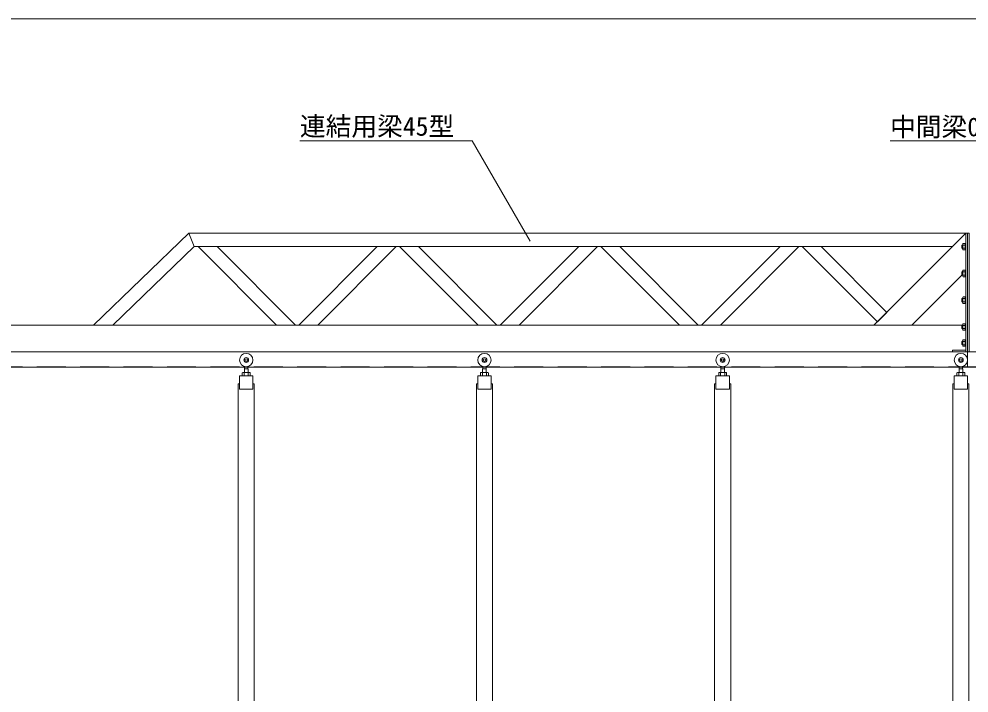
# Model space of a CAD drawing. Units: millimetres, scale not verified. Extents: x -10075 to 10075, y -16938 to 16938.
# Drawn here: x -7365 to -3819, y 9351 to 11868 of the extents above; entities that cross this region are included whole.
import ezdxf
from ezdxf.enums import TextEntityAlignment as Align

# ---------------------------------------------------------------- set-up
doc = ezdxf.new("R2010")
doc.units = ezdxf.units.MM
doc.header["$LTSCALE"] = 90
doc.linetypes.add('DASHED1', pattern=[1.8, 1.2, -0.6])
for name, color, linetype, lineweight in [('0-6_ﾎﾞﾙﾄ類', 134, 'Continuous', 18), ('0-C_寸法', 134, 'Continuous', 18), ('1-1_中央走行棒', 134, 'Continuous', 18), ('1-4_中間梁09', 134, 'Continuous', 18), ('1-B_文字', 134, 'Continuous', 18), ('2-2_連結用梁45', 134, 'Continuous', 18)]:
    doc.layers.add(name, color=color, linetype=linetype, lineweight=lineweight)
doc.styles.add('ＭＳ ゴシック', font='')
doc.styles.get('ＭＳ ゴシック').set_extended_font_data('MS Gothic')

msp = doc.modelspace()

# ---------------------------------------------------------------- linework, layer by layer
at = {"layer": '0-6_ﾎﾞﾙﾄ類'}
for p, q in [((-3842.46, 11028), (-3840.84, 11029.63)), ((-3842.46, 11007), (-3842.46, 11028)), ((-3843.86, 11024.5), (-3845.86, 11022.5)), ((-3845.86, 11012.5), (-3845.86, 11022.5)), ((-3843.86, 11010.5), (-3845.86, 11012.5)), ((-3842.46, 11023.3), (-3845.06, 11023.3)), ((-3842.46, 11011.7), (-3845.06, 11011.7)), ((-3843.86, 11010.5), (-3843.86, 11024.5)), ((-3842.46, 11024.5), (-3843.86, 11024.5)), ((-3842.46, 11010.5), (-3843.86, 11010.5)), ((-3842.46, 11007), (-3840.84, 11005.38)), ((-3840.84, 11023.56), (-3833.46, 11023.56)), ((-3840.84, 11011.44), (-3833.46, 11011.44)), ((-3843.86, 10924.5), (-3845.86, 10922.5)), ((-3845.86, 10912.5), (-3845.86, 10922.5)), ((-3842.46, 10923.3), (-3845.06, 10923.3)), ((-3843.86, 10910.5), (-3843.86, 10924.5)), ((-3842.46, 10924.5), (-3843.86, 10924.5)), ((-3842.46, 10928), (-3840.84, 10929.63)), ((-3842.46, 10907), (-3842.46, 10928)), ((-3840.84, 10923.56), (-3833.46, 10923.56)), ((-3843.86, 10910.5), (-3845.86, 10912.5)), ((-3842.46, 10911.7), (-3845.06, 10911.7)), ((-3842.46, 10910.5), (-3843.86, 10910.5)), ((-3842.46, 10907), (-3840.84, 10905.37)), ((-3840.84, 10911.44), (-3833.46, 10911.44)), ((-3843.86, 10824.5), (-3845.86, 10822.5)), ((-3845.86, 10812.5), (-3845.86, 10822.5)), ((-3842.46, 10823.3), (-3845.06, 10823.3)), ((-3843.86, 10810.5), (-3843.86, 10824.5)), ((-3842.46, 10824.5), (-3843.86, 10824.5)), ((-3842.46, 10828), (-3840.84, 10829.63)), ((-3842.46, 10807), (-3842.46, 10828)), ((-3840.84, 10823.56), (-3833.46, 10823.56)), ((-3843.86, 10810.5), (-3845.86, 10812.5)), ((-3842.46, 10811.7), (-3845.06, 10811.7)), ((-3842.46, 10810.5), (-3843.86, 10810.5)), ((-3842.46, 10807), (-3840.84, 10805.37)), ((-3840.84, 10811.44), (-3833.46, 10811.44)), ((-3843.86, 10724.5), (-3845.86, 10722.5)), ((-3845.86, 10712.5), (-3845.86, 10722.5)), ((-3843.86, 10710.5), (-3845.86, 10712.5)), ((-3842.46, 10723.3), (-3845.06, 10723.3)), ((-3842.46, 10711.7), (-3845.06, 10711.7)), ((-3843.86, 10710.5), (-3843.86, 10724.5)), ((-3842.46, 10724.5), (-3843.86, 10724.5)), ((-3842.46, 10710.5), (-3843.86, 10710.5)), ((-3842.46, 10728), (-3840.84, 10729.62)), ((-3842.46, 10707), (-3842.46, 10728)), ((-3842.46, 10707), (-3840.84, 10705.37)), ((-3840.84, 10723.56), (-3833.46, 10723.56)), ((-3840.84, 10711.44), (-3833.46, 10711.44)), ((-3843.86, 10664.5), (-3845.86, 10662.5)), ((-3845.86, 10652.5), (-3845.86, 10662.5)), ((-3843.86, 10650.5), (-3845.86, 10652.5)), ((-3842.46, 10663.3), (-3845.06, 10663.3)), ((-3842.46, 10651.7), (-3845.06, 10651.7)), ((-3843.86, 10650.5), (-3843.86, 10664.5)), ((-3842.46, 10664.5), (-3843.86, 10664.5)), ((-3842.46, 10650.5), (-3843.86, 10650.5)), ((-3842.46, 10668), (-3840.84, 10669.63)), ((-3842.46, 10647), (-3842.46, 10668)), ((-3842.46, 10647), (-3840.84, 10645.38)), ((-3840.84, 10663.56), (-3833.46, 10663.56)), ((-3840.84, 10651.44), (-3833.46, 10651.44))]:
    msp.add_line(p, q, dxfattribs=at)
for points in [[(-3840.84, 11029.63), (-3833.46, 11029.63), (-3833.46, 11005.38), (-3840.84, 11005.38)], [(-3840.84, 10929.63), (-3833.46, 10929.63), (-3833.46, 10905.37), (-3840.84, 10905.37)], [(-3840.84, 10829.63), (-3833.46, 10829.63), (-3833.46, 10805.37), (-3840.84, 10805.37)], [(-3840.84, 10729.62), (-3833.46, 10729.62), (-3833.46, 10705.37), (-3840.84, 10705.37)], [(-3840.84, 10669.63), (-3833.46, 10669.63), (-3833.46, 10645.38), (-3840.84, 10645.38)]]:
    msp.add_lwpolyline(points, dxfattribs=at)
for points in [[(-3833.46, 11006.5), (-3833.46, 11028.5), (-3831.16, 11028.5), (-3831.16, 11006.5)], [(-3833.46, 10906.5), (-3833.46, 10928.5), (-3831.16, 10928.5), (-3831.16, 10906.5)], [(-3833.46, 10806.5), (-3833.46, 10828.5), (-3831.16, 10828.5), (-3831.16, 10806.5)], [(-3833.46, 10706.5), (-3833.46, 10728.5), (-3831.16, 10728.5), (-3831.16, 10706.5)], [(-3833.46, 10646.5), (-3833.46, 10668.5), (-3831.16, 10668.5), (-3831.16, 10646.5)]]:
    msp.add_lwpolyline(points, close=True, dxfattribs=at)
for centre, radius, start, end in [((-3837.81, 11026.59), 4.28, 135, 225), ((-3830.34, 11017.5), 12.12, 150, 210), ((-3837.81, 11008.4), 4.28, 135, 225), ((-3830.34, 10917.5), 12.12, 150, 210), ((-3837.81, 10926.59), 4.28, 135, 225), ((-3837.81, 10908.4), 4.28, 135, 225), ((-3830.34, 10817.5), 12.12, 150, 210), ((-3837.81, 10826.6), 4.28, 135, 225), ((-3837.81, 10808.41), 4.28, 135, 225), ((-3830.34, 10717.5), 12.12, 150, 210), ((-3837.81, 10726.6), 4.28, 135, 225), ((-3837.81, 10708.41), 4.28, 135, 225), ((-3830.34, 10657.5), 12.12, 150, 210), ((-3837.81, 10666.59), 4.28, 135, 225), ((-3837.81, 10648.4), 4.28, 135, 225)]:
    msp.add_arc(centre, radius, start, end, dxfattribs=at)
at = {"layer": '0-C_寸法'}
msp.add_line((-8270.16, 11867.5), (1519.84, 11867.5), dxfattribs=at)
at = {"layer": '1-1_中央走行棒'}
for p, q in [((-6522.91, 10561.1), (-6522.91, 10569.9)), ((-6510.41, 10561.1), (-6510.41, 10569.9)), ((-5633.91, 10561.1), (-5633.91, 10569.9)), ((-5621.41, 10561.1), (-5621.41, 10569.9)), ((-4744.91, 10561.1), (-4744.91, 10569.9)), ((-4732.41, 10561.1), (-4732.41, 10569.9)), ((-3855.91, 10561.1), (-3855.91, 10569.9)), ((-3843.41, 10561.1), (-3843.41, 10569.9)), ((-6527.79, 10548.06), (-6505.53, 10548.06)), ((-6527.79, 10548.06), (-6524.16, 10548.06)), ((-6524.6, 10548.06), (-6524.6, 10548.1)), ((-6524.16, 10546.06), (-6524.16, 10535.06)), ((-6523.36, 10548.06), (-6523.36, 10561.1)), ((-6509.96, 10548.06), (-6509.96, 10561.1)), ((-6509.16, 10548.06), (-6505.53, 10548.06)), ((-6509.16, 10546.06), (-6509.16, 10535.06)), ((-6508.73, 10548.06), (-6508.73, 10548.1)), ((-5638.79, 10548.06), (-5616.54, 10548.06)), ((-5638.79, 10548.06), (-5635.16, 10548.06)), ((-5635.6, 10548.06), (-5635.6, 10548.1)), ((-5635.16, 10546.06), (-5635.16, 10535.06)), ((-5634.36, 10548.06), (-5634.36, 10561.1)), ((-5620.96, 10548.06), (-5620.96, 10561.1)), ((-5620.16, 10548.06), (-5616.54, 10548.06)), ((-5620.16, 10546.06), (-5620.16, 10535.06)), ((-5619.73, 10548.06), (-5619.73, 10548.1)), ((-4749.79, 10548.06), (-4727.54, 10548.06)), ((-4749.79, 10548.06), (-4746.16, 10548.06)), ((-4746.6, 10548.06), (-4746.6, 10548.1)), ((-4746.16, 10546.06), (-4746.16, 10535.06)), ((-4745.36, 10548.06), (-4745.36, 10561.1)), ((-4731.96, 10548.06), (-4731.96, 10561.1)), ((-4731.16, 10548.06), (-4727.54, 10548.06)), ((-4731.16, 10546.06), (-4731.16, 10535.06)), ((-4730.72, 10548.06), (-4730.72, 10548.1)), ((-3860.78, 10548.06), (-3838.54, 10548.06)), ((-3860.78, 10548.06), (-3857.16, 10548.06)), ((-3857.6, 10548.06), (-3857.6, 10548.1)), ((-3857.16, 10546.06), (-3857.16, 10535.06)), ((-3856.37, 10548.06), (-3856.37, 10561.1)), ((-3842.96, 10548.06), (-3842.96, 10561.1)), ((-3842.16, 10548.06), (-3838.54, 10548.06)), ((-3842.16, 10546.06), (-3842.16, 10535.06)), ((-3841.72, 10548.06), (-3841.72, 10548.1))]:
    msp.add_line(p, q, dxfattribs=at)
for points in [[(-6541.66, 10485.06), (-6491.66, 10485.06), (-6491.66, 10535.06), (-6541.66, 10535.06)], [(-5652.66, 10485.06), (-5602.66, 10485.06), (-5602.66, 10535.06), (-5652.66, 10535.06)], [(-4763.66, 10485.06), (-4713.66, 10485.06), (-4713.66, 10535.06), (-4763.66, 10535.06)], [(-3874.66, 10485.06), (-3824.66, 10485.06), (-3824.66, 10535.06), (-3874.66, 10535.06)]]:
    msp.add_lwpolyline(points, close=True, dxfattribs=at)
for points in [[(-6501.91, 10546.06), (-6501.91, 10535.06), (-6531.41, 10535.06), (-6531.41, 10546.06)], [(-6524.6, 10548.1), (-6523.66, 10548.1), (-6523.66, 10561.1), (-6516.66, 10561.1)], [(-6508.73, 10548.1), (-6509.66, 10548.1), (-6509.66, 10561.1), (-6516.66, 10561.1)], [(-5612.91, 10546.06), (-5612.91, 10535.06), (-5642.41, 10535.06), (-5642.41, 10546.06)], [(-5635.6, 10548.1), (-5634.66, 10548.1), (-5634.66, 10561.1), (-5627.66, 10561.1)], [(-5619.73, 10548.1), (-5620.66, 10548.1), (-5620.66, 10561.1), (-5627.66, 10561.1)], [(-4723.91, 10546.06), (-4723.91, 10535.06), (-4753.41, 10535.06), (-4753.41, 10546.06)], [(-4746.6, 10548.1), (-4745.66, 10548.1), (-4745.66, 10561.1), (-4738.66, 10561.1)], [(-4730.72, 10548.1), (-4731.66, 10548.1), (-4731.66, 10561.1), (-4738.66, 10561.1)], [(-3834.91, 10546.06), (-3834.91, 10535.06), (-3864.41, 10535.06), (-3864.41, 10546.06)], [(-3857.6, 10548.1), (-3856.66, 10548.1), (-3856.66, 10561.1), (-3849.66, 10561.1)], [(-3841.72, 10548.1), (-3842.66, 10548.1), (-3842.66, 10561.1), (-3849.66, 10561.1)], [(-6541.66, 10505.06), (-6546.66, 10505.06), (-6546.66, 9173.06)], [(-6486.66, 9173.06), (-6486.66, 10505.06), (-6491.66, 10505.06)], [(-5652.66, 10505.06), (-5657.66, 10505.06), (-5657.66, 9173.06)], [(-5597.66, 9173.06), (-5597.66, 10505.06), (-5602.66, 10505.06)], [(-4763.66, 10505.06), (-4768.66, 10505.06), (-4768.66, 9173.06)], [(-4708.66, 9173.06), (-4708.66, 10505.06), (-4713.66, 10505.06)], [(-3874.66, 10505.06), (-3879.66, 10505.06), (-3879.66, 9173.06)], [(-3819.66, 9173.06), (-3819.66, 10505.06), (-3824.66, 10505.06)]]:
    msp.add_lwpolyline(points, dxfattribs=at)
for centre, radius in [((-6516.66, 10594.1), 25), ((-6516.66, 10594.1), 9), ((-5627.66, 10594.1), 25), ((-5627.66, 10594.1), 9), ((-4738.66, 10594.1), 25), ((-4738.66, 10594.1), 9), ((-3849.66, 10594.1), 25), ((-3849.66, 10594.1), 9), ((-6516.66, 10594.1), 5), ((-5627.66, 10594.1), 5), ((-4738.66, 10594.1), 5), ((-3849.66, 10594.1), 5)]:
    msp.add_circle(centre, radius, dxfattribs=at)
for centre, radius, start, end in [((-6527.79, 10543.78), 4.28, 32.227, 147.773), ((-6516.66, 10533), 15.07, 60.137, 119.863), ((-6505.53, 10543.78), 4.28, 32.227, 147.773), ((-5638.79, 10543.78), 4.28, 32.227, 147.773), ((-5627.66, 10533), 15.07, 60.137, 119.863), ((-5616.54, 10543.78), 4.28, 32.227, 147.773), ((-4749.79, 10543.78), 4.28, 32.227, 147.773), ((-4738.66, 10533), 15.07, 60.137, 119.863), ((-4727.54, 10543.78), 4.28, 32.227, 147.773), ((-3860.78, 10543.78), 4.28, 32.227, 147.773), ((-3849.66, 10533), 15.07, 60.137, 119.863), ((-3838.54, 10543.78), 4.28, 32.227, 147.773)]:
    msp.add_arc(centre, radius, start, end, dxfattribs=at)
at = {"layer": '1-4_中間梁09', "linetype": 'DASHED1'}
msp.add_line((-2925.16, 10569.1), (-3825.16, 10569.1), dxfattribs=at)
at = {"layer": '1-4_中間梁09'}
for points in [[(-3825.16, 10624.5), (-3819.16, 10624.5), (-3819.16, 11067.5), (-3825.16, 11067.5)], [(-3825.16, 10567.5), (-2925.16, 10567.5), (-2925.16, 10624.5), (-3825.16, 10624.5)]]:
    msp.add_lwpolyline(points, close=True, dxfattribs=at)
at = {"layer": '1-B_文字'}
for p, q in [((-6316.28, 11412.5), (-5673.73, 11412.5)), ((-4113.96, 11412.5), (-3589.46, 11412.5))]:
    msp.add_line(p, q, dxfattribs=at)
msp.add_lwpolyline([(-5457.05, 11038.18), (-5673.16, 11412.5), (-5673.52, 11412.5)], dxfattribs=at)
at = {"layer": '2-2_連結用梁45'}
for p, q in [((-6731.16, 11067.5), (-7086.35, 10724.5)), ((-6731.16, 11067.5), (-3831.16, 11067.5)), ((-6731.16, 11067.5), (-6710.96, 11017.5)), ((-6710.96, 11017.5), (-7014.37, 10724.5)), ((-3881.16, 11017.5), (-6710.96, 11017.5)), ((-6625.42, 11017.5), (-6696.14, 11017.5)), ((-6403.14, 10724.5), (-6696.14, 11017.5)), ((-6332.43, 10724.5), (-6625.42, 11017.5)), ((-6320.42, 10724.5), (-6027.43, 11017.5)), ((-6249.72, 10724.5), (-5956.71, 11017.5)), ((-6027.43, 11017.5), (-5956.71, 11017.5)), ((-5874, 11017.5), (-5944.72, 11017.5)), ((-5651.71, 10724.5), (-5944.72, 11017.5)), ((-5581.01, 10724.5), (-5874, 11017.5)), ((-5569, 10724.5), (-5276.01, 11017.5)), ((-5498.29, 10724.5), (-5205.29, 11017.5)), ((-5276.01, 11017.5), (-5205.29, 11017.5)), ((-5122.58, 11017.5), (-5193.3, 11017.5)), ((-4900.29, 10724.5), (-5193.3, 11017.5)), ((-4829.58, 10724.5), (-5122.58, 11017.5)), ((-4817.58, 10724.5), (-4524.58, 11017.5)), ((-4746.87, 10724.5), (-4453.88, 11017.5)), ((-4524.58, 11017.5), (-4453.88, 11017.5)), ((-8425.16, 10724.5), (-3842.46, 10724.5)), ((-6332.43, 10724.5), (-6403.14, 10724.5)), ((-6320.42, 10724.5), (-6249.72, 10724.5)), ((-5581.01, 10724.5), (-5651.71, 10724.5)), ((-5569, 10724.5), (-5498.29, 10724.5)), ((-4829.58, 10724.5), (-4900.29, 10724.5)), ((-4817.58, 10724.5), (-4746.87, 10724.5))]:
    msp.add_line(p, q, dxfattribs=at)
at = {"layer": '2-2_連結用梁45', "linetype": 'DASHED1'}
msp.add_line((-8270.16, 10569.1), (-3825.16, 10569.1), dxfattribs=at)
at = {"layer": '2-2_連結用梁45'}
for points in [[(-3831.16, 10926.08), (-3831.16, 11067.5), (-4174.11, 10724.55), (-4032.68, 10724.55), (-3845.3, 10911.94)], [(-3831.16, 10724.5), (-3831.16, 10624.5), (-8025.16, 10624.5)], [(-7425.16, 10624.5), (-3825.16, 10624.5), (-3825.16, 10567.5), (-7425.16, 10567.5), (-7425.16, 10570.5)]]:
    msp.add_lwpolyline(points, dxfattribs=at)
for points in [[(-3825.16, 10624.5), (-3831.16, 10624.5), (-3831.16, 11067.5), (-3825.16, 11067.5)], [(-4371.16, 11017.5), (-4125.8, 10772.14), (-4161.15, 10736.77), (-4441.87, 11017.5)], [(-3881.16, 10624.5), (-3881.16, 10630.5), (-3831.16, 10630.5), (-3831.16, 10624.5)]]:
    msp.add_lwpolyline(points, close=True, dxfattribs=at)

# ---------------------------------------------------------------- texts
at = {"layer": '1-B_文字', "style": 'ＭＳ ゴシック'}
for s, p in [('連結用梁45型', (-6316.28, 11410.53)), ('中間梁09型', (-4113.96, 11408.41))]:
    msp.add_text(s, height=70.38, dxfattribs=at).set_placement(p, align=Align.BOTTOM_LEFT)

doc.saveas('drawing.dxf')
